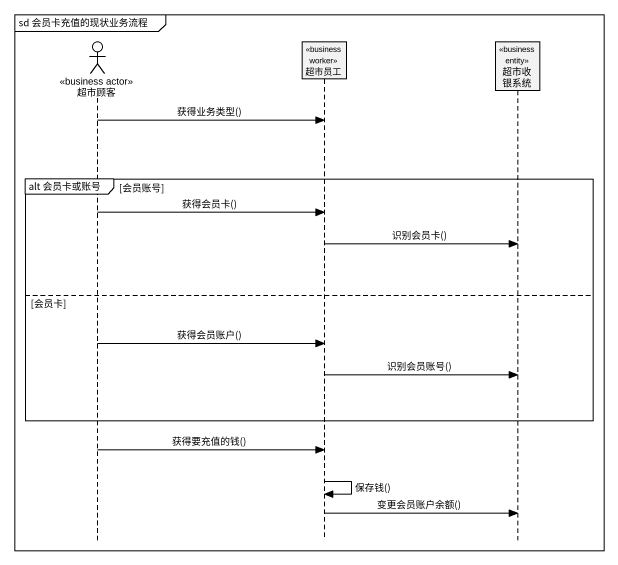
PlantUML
@startuml
mainframe sd 会员卡充值的现状业务流程
hide footbox
actor 超市顾客 <<business actor>>
participant 超市员工 <<business worker>>
participant 超市收银系统 <<business entity>>

超市顾客 -> 超市员工 : 获得业务类型()
group alt 会员卡或账号 [会员账号]
  超市顾客 -> 超市员工 : 获得会员卡()
  超市员工 -> 超市收银系统 : 识别会员卡()
else 会员卡
  超市顾客 -> 超市员工 : 获得会员账户()
  超市员工 -> 超市收银系统 : 识别会员账号()
end
超市顾客 -> 超市员工 : 获得要充值的钱()
超市员工 -> 超市员工 : 保存钱()
超市员工 -> 超市收银系统 : 变更会员账户余额()
@enduml
